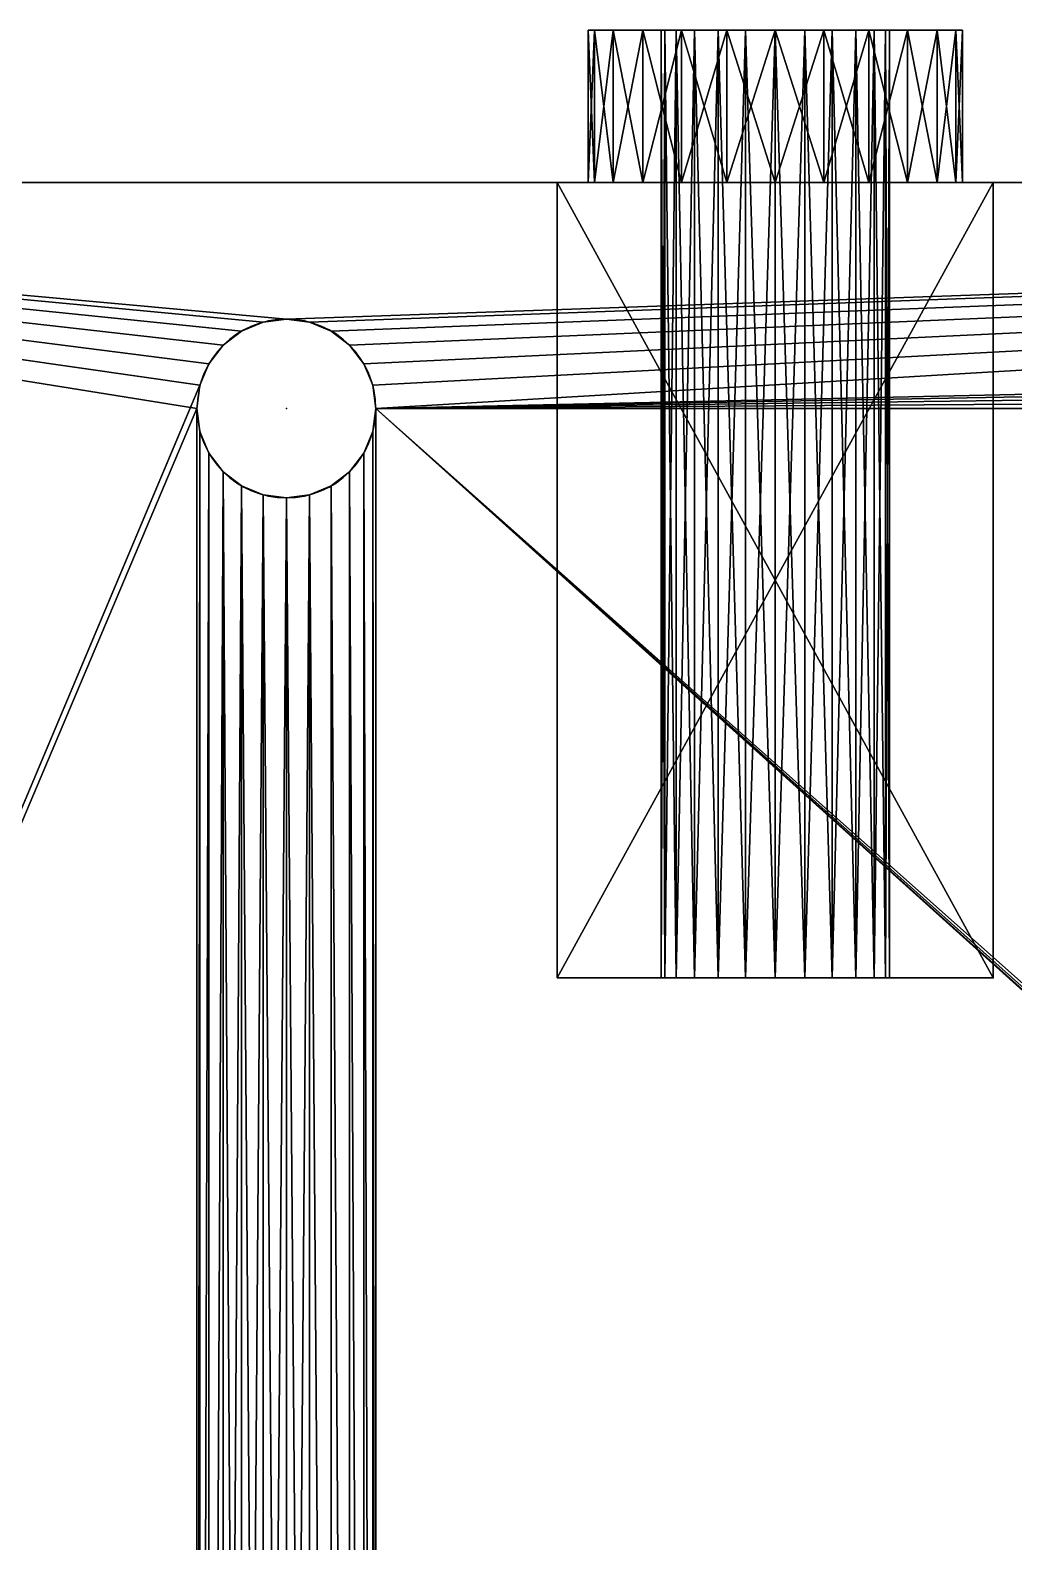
# Model space of a CAD drawing. Header units: inches. Extents: x -2.2 to 87.7, y 0 to 58.4.
# Drawn here: x 19.57 to 35.07, y 34.58 to 58.4 of the extents above; entities that cross this region are included whole.
import ezdxf

# ---------------------------------------------------------------- set-up
doc = ezdxf.new("R2010")
doc.units = ezdxf.units.IN
doc.header["$MEASUREMENT"] = 0
doc.layers.get('0').update_dxf_attribs({"true_color": 0xff5454})

# ---------------------------------------------------------------- blocks, each defined once
blk = doc.blocks.new('Group_7')
for p, q in [((0.485, 12.53, 3.06), (0.485, 14.93, 3.06)), ((0.586, 12.53, 3.824), (0.586, 14.93, 3.824)), ((0.586, 12.53, 2.296), (0.586, 14.93, 2.296)), ((0.88, 12.53, 4.535), (0.88, 14.93, 4.535)), ((0.88, 12.53, 1.585), (0.88, 14.93, 1.585)), ((1.349, 12.53, 5.146), (1.349, 14.93, 5.146)), ((1.349, 12.53, 0.974), (1.349, 14.93, 0.974)), ((1.635, 14.93, 3.06), (1.635, 0, 3.06)), ((1.696, 14.93, 2.594), (1.696, 0, 2.594)), ((1.696, 14.93, 3.526), (1.696, 0, 3.526)), ((1.876, 14.93, 3.96), (1.876, 0, 3.96)), ((1.876, 14.93, 2.16), (1.876, 0, 2.16)), ((1.96, 12.53, 5.615), (1.96, 14.93, 5.615)), ((1.96, 12.53, 0.505), (1.96, 14.93, 0.505)), ((2.162, 14.93, 4.333), (2.162, 0, 4.333)), ((2.162, 14.93, 1.787), (2.162, 0, 1.787)), ((2.535, 14.93, 4.619), (2.535, 0, 4.619)), ((2.535, 14.93, 1.501), (2.535, 0, 1.501)), ((2.671, 12.53, 5.909), (2.671, 14.93, 5.909)), ((2.671, 12.53, 0.211), (2.671, 14.93, 0.211)), ((2.969, 14.93, 4.799), (2.969, 0, 4.799)), ((2.969, 14.93, 1.321), (2.969, 0, 1.321)), ((3.435, 14.93, 4.86), (3.435, 0, 4.86)), ((3.435, 12.53, 6.01), (3.435, 14.93, 6.01)), ((3.435, 14.93, 1.26), (3.435, 0, 1.26)), ((3.435, 12.53, 0.11), (3.435, 14.93, 0.11)), ((3.901, 14.93, 1.321), (3.901, 0, 1.321)), ((3.901, 14.93, 4.799), (3.901, 0, 4.799)), ((4.199, 12.53, 5.909), (4.199, 14.93, 5.909)), ((4.199, 12.53, 0.211), (4.199, 14.93, 0.211)), ((4.335, 14.93, 1.501), (4.335, 0, 1.501)), ((4.335, 14.93, 4.619), (4.335, 0, 4.619)), ((4.708, 14.93, 1.787), (4.708, 0, 1.787)), ((4.708, 14.93, 4.333), (4.708, 0, 4.333)), ((4.91, 12.53, 5.615), (4.91, 14.93, 5.615)), ((4.91, 12.53, 0.505), (4.91, 14.93, 0.505)), ((4.994, 14.93, 2.16), (4.994, 0, 2.16)), ((4.994, 14.93, 3.96), (4.994, 0, 3.96)), ((5.174, 14.93, 3.526), (5.174, 0, 3.526)), ((5.174, 14.93, 2.594), (5.174, 0, 2.594)), ((5.235, 14.93, 3.06), (5.235, 0, 3.06)), ((5.521, 12.53, 0.974), (5.521, 14.93, 0.974)), ((5.521, 12.53, 5.146), (5.521, 14.93, 5.146)), ((5.99, 12.53, 1.585), (5.99, 14.93, 1.585)), ((5.99, 12.53, 4.535), (5.99, 14.93, 4.535)), ((6.284, 12.53, 2.296), (6.284, 14.93, 2.296)), ((6.284, 12.53, 3.824), (6.284, 14.93, 3.824)), ((6.385, 12.53, 3.06), (6.385, 14.93, 3.06)), ((0, 0, 6.12), (0, 12.53, 6.12)), ((0, 12.53, 6.12), (6.87, 12.53, 6.12)), ((0, 0), (0, 12.53)), ((0, 12.53), (6.87, 12.53)), ((0, 12.53), (0, 12.53, 6.12)), ((6.87, 12.53, 6.12), (6.87, 0, 6.12)), ((6.87, 12.53), (6.87, 12.53, 6.12)), ((6.87, 12.53), (6.87, 0)), ((6.87, 0, 6.12), (0, 0, 6.12)), ((6.87, 0), (0, 0)), ((0, 0), (0, 0, 6.12)), ((6.87, 0), (6.87, 0, 6.12))]:
    blk.add_line(p, q)
at = {"extrusion": (0, -1, 0)}
for centre, radius in [((3.435, 3.06, -14.93), 2.95), ((3.435, 3.06, -14.93), 1.8), ((3.435, 3.06, -12.53), 2.95), ((3.435, 3.06), 1.8)]:
    blk.add_circle(centre, radius, dxfattribs=at)
for p in [(1.635, 14.93, 3.06), (3.435, 14.93, 3.06), (0, 12.53), (0.485, 12.53, 3.06), (3.435, 12.53, 3.06), (6.87, 12.53), (6.87, 0)]:
    blk.add_point(p)
at = {"color": 251, "true_color": 0x4c4c4c}
mesh = blk.add_polyface(dxfattribs=at)
corners = [(0.88, 14.93, 1.585), (3.435, 14.93, 1.26), (1.349, 14.93, 0.974), (2.969, 14.93, 1.321), (2.535, 14.93, 1.501), (2.162, 14.93, 1.787), (0.586, 14.93, 2.296), (1.876, 14.93, 2.16), (1.696, 14.93, 2.594), (0.485, 14.93, 3.06), (1.635, 14.93, 3.06), (0.586, 14.93, 3.824), (1.696, 14.93, 3.526), (1.876, 14.93, 3.96), (0.88, 14.93, 4.535), (2.162, 14.93, 4.333), (2.535, 14.93, 4.619), (1.349, 14.93, 5.146), (2.969, 14.93, 4.799), (3.435, 14.93, 4.86), (5.521, 14.93, 5.146), (4.91, 14.93, 5.615), (1.96, 14.93, 5.615), (4.199, 14.93, 5.909), (2.671, 14.93, 5.909), (3.435, 14.93, 6.01), (2.671, 14.93, 0.211), (4.199, 14.93, 0.211), (3.435, 14.93, 0.11), (4.91, 14.93, 0.505), (1.96, 14.93, 0.505), (5.521, 14.93, 0.974), (5.99, 14.93, 1.585), (3.901, 14.93, 1.321), (4.335, 14.93, 1.501), (4.708, 14.93, 1.787), (6.284, 14.93, 2.296), (4.994, 14.93, 2.16), (5.174, 14.93, 2.594), (6.385, 14.93, 3.06), (5.235, 14.93, 3.06), (5.174, 14.93, 3.526), (6.284, 14.93, 3.824), (4.994, 14.93, 3.96), (5.99, 14.93, 4.535), (4.708, 14.93, 4.333), (4.335, 14.93, 4.619), (3.901, 14.93, 4.799)]
mesh.append_faces([[corners[k] for k in face] for face in [(23, 24, 25), (26, 27, 28)]], dxfattribs={"vtx0": -1, "color": 251})
mesh.append_faces([[corners[k] for k in face] for face in [(0, 1, 2), (1, 0, 3), (3, 0, 4), (4, 0, 5), (5, 6, 7), (7, 6, 8), (8, 9, 10), (10, 11, 12), (12, 11, 13), (13, 14, 15), (15, 14, 16), (16, 17, 18), (18, 17, 19), (20, 17, 21), (21, 22, 23), (27, 26, 29), (29, 30, 31), (31, 2, 32), (32, 35, 36), (36, 38, 39), (39, 41, 42), (42, 43, 44), (44, 46, 20)]], dxfattribs={"vtx0": -1, "vtx1": -1, "color": 251})
mesh.append_faces([[corners[k] for k in face] for face in [(19, 17, 20), (32, 2, 1)]], dxfattribs={"vtx0": -1, "vtx1": -1, "vtx2": -1, "color": 251})
mesh.append_faces([[corners[k] for k in face] for face in [(5, 0, 6), (8, 6, 9), (10, 9, 11), (13, 11, 14), (16, 14, 17), (21, 17, 22), (23, 22, 24), (29, 26, 30), (31, 30, 2), (32, 1, 33), (32, 33, 34), (32, 34, 35), (36, 35, 37), (36, 37, 38), (39, 38, 40), (39, 40, 41), (42, 41, 43), (44, 43, 45), (44, 45, 46), (20, 46, 47), (20, 47, 19)]], dxfattribs={"vtx0": -1, "vtx2": -1, "color": 251})
mesh = blk.add_polyface(dxfattribs=at)
corners = [(0.586, 14.93, 3.824), (0.485, 12.53, 3.06), (0.586, 12.53, 3.824), (0.485, 14.93, 3.06)]
mesh.append_faces([[corners[k] for k in face] for face in [(0, 1, 2), (1, 0, 3)]], dxfattribs={"vtx0": -1, "color": 251})
mesh = blk.add_polyface(dxfattribs=at)
corners = [(0.485, 14.93, 3.06), (0.586, 12.53, 2.296), (0.485, 12.53, 3.06), (0.586, 14.93, 2.296)]
mesh.append_faces([[corners[k] for k in face] for face in [(0, 1, 2), (1, 0, 3)]], dxfattribs={"vtx0": -1, "color": 251})
mesh = blk.add_polyface(dxfattribs=at)
corners = [(0.88, 14.93, 4.535), (0.586, 12.53, 3.824), (0.88, 12.53, 4.535), (0.586, 14.93, 3.824)]
mesh.append_faces([[corners[k] for k in face] for face in [(0, 1, 2), (1, 0, 3)]], dxfattribs={"vtx0": -1, "color": 251})
mesh = blk.add_polyface(dxfattribs=at)
corners = [(0.586, 14.93, 2.296), (0.88, 12.53, 1.585), (0.586, 12.53, 2.296), (0.88, 14.93, 1.585)]
mesh.append_faces([[corners[k] for k in face] for face in [(0, 1, 2), (1, 0, 3)]], dxfattribs={"vtx0": -1, "color": 251})
mesh = blk.add_polyface(dxfattribs=at)
corners = [(1.349, 14.93, 5.146), (0.88, 12.53, 4.535), (1.349, 12.53, 5.146), (0.88, 14.93, 4.535)]
mesh.append_faces([[corners[k] for k in face] for face in [(0, 1, 2), (1, 0, 3)]], dxfattribs={"vtx0": -1, "color": 251})
mesh = blk.add_polyface(dxfattribs=at)
corners = [(0.88, 14.93, 1.585), (1.349, 12.53, 0.974), (0.88, 12.53, 1.585), (1.349, 14.93, 0.974)]
mesh.append_faces([[corners[k] for k in face] for face in [(0, 1, 2), (1, 0, 3)]], dxfattribs={"vtx0": -1, "color": 251})
mesh = blk.add_polyface(dxfattribs=at)
corners = [(1.96, 12.53, 5.615), (1.349, 14.93, 5.146), (1.349, 12.53, 5.146), (1.96, 14.93, 5.615)]
mesh.append_faces([[corners[k] for k in face] for face in [(0, 1, 2), (1, 0, 3)]], dxfattribs={"vtx0": -1, "color": 251})
mesh = blk.add_polyface(dxfattribs=at)
corners = [(1.96, 14.93, 0.505), (1.349, 12.53, 0.974), (1.349, 14.93, 0.974), (1.96, 12.53, 0.505)]
mesh.append_faces([[corners[k] for k in face] for face in [(0, 1, 2), (1, 0, 3)]], dxfattribs={"vtx0": -1, "color": 251})
mesh = blk.add_polyface(dxfattribs=at)
corners = [(1.635, 14.93, 3.06), (1.696, 0, 3.526), (1.635, 0, 3.06), (1.696, 14.93, 3.526)]
mesh.append_faces([[corners[k] for k in face] for face in [(0, 1, 2), (1, 0, 3)]], dxfattribs={"vtx0": -1, "color": 251})
mesh = blk.add_polyface(dxfattribs=at)
corners = [(1.696, 14.93, 2.594), (1.635, 0, 3.06), (1.696, 0, 2.594), (1.635, 14.93, 3.06)]
mesh.append_faces([[corners[k] for k in face] for face in [(0, 1, 2), (1, 0, 3)]], dxfattribs={"vtx0": -1, "color": 251})
mesh = blk.add_polyface(dxfattribs=at)
corners = [(1.696, 14.93, 3.526), (1.876, 0, 3.96), (1.696, 0, 3.526), (1.876, 14.93, 3.96)]
mesh.append_faces([[corners[k] for k in face] for face in [(0, 1, 2), (1, 0, 3)]], dxfattribs={"vtx0": -1, "color": 251})
mesh = blk.add_polyface(dxfattribs=at)
corners = [(1.876, 14.93, 2.16), (1.696, 0, 2.594), (1.876, 0, 2.16), (1.696, 14.93, 2.594)]
mesh.append_faces([[corners[k] for k in face] for face in [(0, 1, 2), (1, 0, 3)]], dxfattribs={"vtx0": -1, "color": 251})
mesh = blk.add_polyface(dxfattribs=at)
corners = [(2.162, 14.93, 1.787), (1.876, 0, 2.16), (2.162, 0, 1.787), (1.876, 14.93, 2.16)]
mesh.append_faces([[corners[k] for k in face] for face in [(0, 1, 2), (1, 0, 3)]], dxfattribs={"vtx0": -1, "color": 251})
mesh = blk.add_polyface(dxfattribs=at)
corners = [(1.876, 14.93, 3.96), (2.162, 0, 4.333), (1.876, 0, 3.96), (2.162, 14.93, 4.333)]
mesh.append_faces([[corners[k] for k in face] for face in [(0, 1, 2), (1, 0, 3)]], dxfattribs={"vtx0": -1, "color": 251})
mesh = blk.add_polyface(dxfattribs=at)
corners = [(2.671, 12.53, 5.909), (1.96, 14.93, 5.615), (1.96, 12.53, 5.615), (2.671, 14.93, 5.909)]
mesh.append_faces([[corners[k] for k in face] for face in [(0, 1, 2), (1, 0, 3)]], dxfattribs={"vtx0": -1, "color": 251})
mesh = blk.add_polyface(dxfattribs=at)
corners = [(2.671, 14.93, 0.211), (1.96, 12.53, 0.505), (1.96, 14.93, 0.505), (2.671, 12.53, 0.211)]
mesh.append_faces([[corners[k] for k in face] for face in [(0, 1, 2), (1, 0, 3)]], dxfattribs={"vtx0": -1, "color": 251})
mesh = blk.add_polyface(dxfattribs=at)
corners = [(2.535, 14.93, 4.619), (2.162, 0, 4.333), (2.162, 14.93, 4.333), (2.535, 0, 4.619)]
mesh.append_faces([[corners[k] for k in face] for face in [(0, 1, 2), (1, 0, 3)]], dxfattribs={"vtx0": -1, "color": 251})
mesh = blk.add_polyface(dxfattribs=at)
corners = [(2.535, 0, 1.501), (2.162, 14.93, 1.787), (2.162, 0, 1.787), (2.535, 14.93, 1.501)]
mesh.append_faces([[corners[k] for k in face] for face in [(0, 1, 2), (1, 0, 3)]], dxfattribs={"vtx0": -1, "color": 251})
mesh = blk.add_polyface(dxfattribs=at)
corners = [(2.969, 0, 1.321), (2.535, 14.93, 1.501), (2.535, 0, 1.501), (2.969, 14.93, 1.321)]
mesh.append_faces([[corners[k] for k in face] for face in [(0, 1, 2), (1, 0, 3)]], dxfattribs={"vtx0": -1, "color": 251})
mesh = blk.add_polyface(dxfattribs=at)
corners = [(2.969, 14.93, 4.799), (2.535, 0, 4.619), (2.535, 14.93, 4.619), (2.969, 0, 4.799)]
mesh.append_faces([[corners[k] for k in face] for face in [(0, 1, 2), (1, 0, 3)]], dxfattribs={"vtx0": -1, "color": 251})
mesh = blk.add_polyface(dxfattribs=at)
corners = [(3.435, 12.53, 6.01), (2.671, 14.93, 5.909), (2.671, 12.53, 5.909), (3.435, 14.93, 6.01)]
mesh.append_faces([[corners[k] for k in face] for face in [(0, 1, 2), (1, 0, 3)]], dxfattribs={"vtx0": -1, "color": 251})
mesh = blk.add_polyface(dxfattribs=at)
corners = [(3.435, 14.93, 0.11), (2.671, 12.53, 0.211), (2.671, 14.93, 0.211), (3.435, 12.53, 0.11)]
mesh.append_faces([[corners[k] for k in face] for face in [(0, 1, 2), (1, 0, 3)]], dxfattribs={"vtx0": -1, "color": 251})
mesh = blk.add_polyface(dxfattribs=at)
corners = [(3.435, 14.93, 4.86), (2.969, 0, 4.799), (2.969, 14.93, 4.799), (3.435, 0, 4.86)]
mesh.append_faces([[corners[k] for k in face] for face in [(0, 1, 2), (1, 0, 3)]], dxfattribs={"vtx0": -1, "color": 251})
mesh = blk.add_polyface(dxfattribs=at)
corners = [(3.435, 0, 1.26), (2.969, 14.93, 1.321), (2.969, 0, 1.321), (3.435, 14.93, 1.26)]
mesh.append_faces([[corners[k] for k in face] for face in [(0, 1, 2), (1, 0, 3)]], dxfattribs={"vtx0": -1, "color": 251})
mesh = blk.add_polyface(dxfattribs=at)
corners = [(4.199, 12.53, 5.909), (3.435, 14.93, 6.01), (3.435, 12.53, 6.01), (4.199, 14.93, 5.909)]
mesh.append_faces([[corners[k] for k in face] for face in [(0, 1, 2), (1, 0, 3)]], dxfattribs={"vtx0": -1, "color": 251})
mesh = blk.add_polyface(dxfattribs=at)
corners = [(3.901, 0, 1.321), (3.435, 14.93, 1.26), (3.435, 0, 1.26), (3.901, 14.93, 1.321)]
mesh.append_faces([[corners[k] for k in face] for face in [(0, 1, 2), (1, 0, 3)]], dxfattribs={"vtx0": -1, "color": 251})
mesh = blk.add_polyface(dxfattribs=at)
corners = [(3.901, 14.93, 4.799), (3.435, 0, 4.86), (3.435, 14.93, 4.86), (3.901, 0, 4.799)]
mesh.append_faces([[corners[k] for k in face] for face in [(0, 1, 2), (1, 0, 3)]], dxfattribs={"vtx0": -1, "color": 251})
mesh = blk.add_polyface(dxfattribs=at)
corners = [(4.199, 14.93, 0.211), (3.435, 12.53, 0.11), (3.435, 14.93, 0.11), (4.199, 12.53, 0.211)]
mesh.append_faces([[corners[k] for k in face] for face in [(0, 1, 2), (1, 0, 3)]], dxfattribs={"vtx0": -1, "color": 251})
mesh = blk.add_polyface(dxfattribs=at)
corners = [(4.335, 14.93, 4.619), (3.901, 0, 4.799), (3.901, 14.93, 4.799), (4.335, 0, 4.619)]
mesh.append_faces([[corners[k] for k in face] for face in [(0, 1, 2), (1, 0, 3)]], dxfattribs={"vtx0": -1, "color": 251})
mesh = blk.add_polyface(dxfattribs=at)
corners = [(4.335, 0, 1.501), (3.901, 14.93, 1.321), (3.901, 0, 1.321), (4.335, 14.93, 1.501)]
mesh.append_faces([[corners[k] for k in face] for face in [(0, 1, 2), (1, 0, 3)]], dxfattribs={"vtx0": -1, "color": 251})
mesh = blk.add_polyface(dxfattribs=at)
corners = [(4.91, 12.53, 5.615), (4.199, 14.93, 5.909), (4.199, 12.53, 5.909), (4.91, 14.93, 5.615)]
mesh.append_faces([[corners[k] for k in face] for face in [(0, 1, 2), (1, 0, 3)]], dxfattribs={"vtx0": -1, "color": 251})
mesh = blk.add_polyface(dxfattribs=at)
corners = [(4.91, 14.93, 0.505), (4.199, 12.53, 0.211), (4.199, 14.93, 0.211), (4.91, 12.53, 0.505)]
mesh.append_faces([[corners[k] for k in face] for face in [(0, 1, 2), (1, 0, 3)]], dxfattribs={"vtx0": -1, "color": 251})
mesh = blk.add_polyface(dxfattribs=at)
corners = [(4.708, 0, 1.787), (4.335, 14.93, 1.501), (4.335, 0, 1.501), (4.708, 14.93, 1.787)]
mesh.append_faces([[corners[k] for k in face] for face in [(0, 1, 2), (1, 0, 3)]], dxfattribs={"vtx0": -1, "color": 251})
mesh = blk.add_polyface(dxfattribs=at)
corners = [(4.708, 14.93, 4.333), (4.335, 0, 4.619), (4.335, 14.93, 4.619), (4.708, 0, 4.333)]
mesh.append_faces([[corners[k] for k in face] for face in [(0, 1, 2), (1, 0, 3)]], dxfattribs={"vtx0": -1, "color": 251})
mesh = blk.add_polyface(dxfattribs=at)
corners = [(4.994, 14.93, 2.16), (4.708, 0, 1.787), (4.994, 0, 2.16), (4.708, 14.93, 1.787)]
mesh.append_faces([[corners[k] for k in face] for face in [(0, 1, 2), (1, 0, 3)]], dxfattribs={"vtx0": -1, "color": 251})
mesh = blk.add_polyface(dxfattribs=at)
corners = [(4.708, 14.93, 4.333), (4.994, 0, 3.96), (4.708, 0, 4.333), (4.994, 14.93, 3.96)]
mesh.append_faces([[corners[k] for k in face] for face in [(0, 1, 2), (1, 0, 3)]], dxfattribs={"vtx0": -1, "color": 251})
mesh = blk.add_polyface(dxfattribs=at)
corners = [(5.521, 12.53, 5.146), (4.91, 14.93, 5.615), (4.91, 12.53, 5.615), (5.521, 14.93, 5.146)]
mesh.append_faces([[corners[k] for k in face] for face in [(0, 1, 2), (1, 0, 3)]], dxfattribs={"vtx0": -1, "color": 251})
mesh = blk.add_polyface(dxfattribs=at)
corners = [(5.521, 14.93, 0.974), (4.91, 12.53, 0.505), (4.91, 14.93, 0.505), (5.521, 12.53, 0.974)]
mesh.append_faces([[corners[k] for k in face] for face in [(0, 1, 2), (1, 0, 3)]], dxfattribs={"vtx0": -1, "color": 251})
mesh = blk.add_polyface(dxfattribs=at)
corners = [(4.994, 14.93, 3.96), (5.174, 0, 3.526), (4.994, 0, 3.96), (5.174, 14.93, 3.526)]
mesh.append_faces([[corners[k] for k in face] for face in [(0, 1, 2), (1, 0, 3)]], dxfattribs={"vtx0": -1, "color": 251})
mesh = blk.add_polyface(dxfattribs=at)
corners = [(5.174, 14.93, 2.594), (4.994, 0, 2.16), (5.174, 0, 2.594), (4.994, 14.93, 2.16)]
mesh.append_faces([[corners[k] for k in face] for face in [(0, 1, 2), (1, 0, 3)]], dxfattribs={"vtx0": -1, "color": 251})
mesh = blk.add_polyface(dxfattribs=at)
corners = [(5.235, 14.93, 3.06), (5.174, 0, 2.594), (5.235, 0, 3.06), (5.174, 14.93, 2.594)]
mesh.append_faces([[corners[k] for k in face] for face in [(0, 1, 2), (1, 0, 3)]], dxfattribs={"vtx0": -1, "color": 251})
mesh = blk.add_polyface(dxfattribs=at)
corners = [(5.174, 14.93, 3.526), (5.235, 0, 3.06), (5.174, 0, 3.526), (5.235, 14.93, 3.06)]
mesh.append_faces([[corners[k] for k in face] for face in [(0, 1, 2), (1, 0, 3)]], dxfattribs={"vtx0": -1, "color": 251})
mesh = blk.add_polyface(dxfattribs=at)
corners = [(5.521, 14.93, 0.974), (5.99, 12.53, 1.585), (5.521, 12.53, 0.974), (5.99, 14.93, 1.585)]
mesh.append_faces([[corners[k] for k in face] for face in [(0, 1, 2), (1, 0, 3)]], dxfattribs={"vtx0": -1, "color": 251})
mesh = blk.add_polyface(dxfattribs=at)
corners = [(5.99, 14.93, 4.535), (5.521, 12.53, 5.146), (5.99, 12.53, 4.535), (5.521, 14.93, 5.146)]
mesh.append_faces([[corners[k] for k in face] for face in [(0, 1, 2), (1, 0, 3)]], dxfattribs={"vtx0": -1, "color": 251})
mesh = blk.add_polyface(dxfattribs=at)
corners = [(5.99, 14.93, 1.585), (6.284, 12.53, 2.296), (5.99, 12.53, 1.585), (6.284, 14.93, 2.296)]
mesh.append_faces([[corners[k] for k in face] for face in [(0, 1, 2), (1, 0, 3)]], dxfattribs={"vtx0": -1, "color": 251})
mesh = blk.add_polyface(dxfattribs=at)
corners = [(6.284, 14.93, 3.824), (5.99, 12.53, 4.535), (6.284, 12.53, 3.824), (5.99, 14.93, 4.535)]
mesh.append_faces([[corners[k] for k in face] for face in [(0, 1, 2), (1, 0, 3)]], dxfattribs={"vtx0": -1, "color": 251})
mesh = blk.add_polyface(dxfattribs=at)
corners = [(6.385, 14.93, 3.06), (6.284, 12.53, 3.824), (6.385, 12.53, 3.06), (6.284, 14.93, 3.824)]
mesh.append_faces([[corners[k] for k in face] for face in [(0, 1, 2), (1, 0, 3)]], dxfattribs={"vtx0": -1, "color": 251})
mesh = blk.add_polyface(dxfattribs=at)
corners = [(6.284, 14.93, 2.296), (6.385, 12.53, 3.06), (6.284, 12.53, 2.296), (6.385, 14.93, 3.06)]
mesh.append_faces([[corners[k] for k in face] for face in [(0, 1, 2), (1, 0, 3)]], dxfattribs={"vtx0": -1, "color": 251})
mesh = blk.add_polyface()
corners = [(0, 12.53), (3.435, 12.53, 0.11), (6.87, 12.53), (2.671, 12.53, 0.211), (1.96, 12.53, 0.505), (1.349, 12.53, 0.974), (0.88, 12.53, 1.585), (0.586, 12.53, 2.296), (0, 12.53, 6.12), (0.485, 12.53, 3.06), (0.586, 12.53, 3.824), (0.88, 12.53, 4.535), (1.349, 12.53, 5.146), (1.96, 12.53, 5.615), (2.671, 12.53, 5.909), (3.435, 12.53, 6.01), (6.284, 12.53, 2.296), (6.87, 12.53, 6.12), (5.99, 12.53, 1.585), (5.521, 12.53, 0.974), (4.91, 12.53, 0.505), (4.199, 12.53, 0.211), (6.385, 12.53, 3.06), (6.284, 12.53, 3.824), (5.99, 12.53, 4.535), (5.521, 12.53, 5.146), (4.91, 12.53, 5.615), (4.199, 12.53, 5.909)]
mesh.append_faces([[corners[k] for k in face] for face in [(0, 1, 2), (1, 0, 3), (3, 0, 4), (4, 0, 5), (5, 0, 6), (6, 0, 7), (7, 8, 9), (9, 8, 10), (10, 8, 11), (11, 8, 12), (12, 8, 13), (13, 8, 14), (14, 8, 15), (2, 16, 17), (16, 2, 18), (18, 2, 19), (19, 2, 20), (20, 2, 21), (21, 2, 1), (17, 15, 8)]], dxfattribs={"vtx0": -1, "vtx1": -1})
mesh.append_faces([[corners[k] for k in face] for face in [(7, 0, 8), (17, 16, 22), (17, 22, 23), (17, 23, 24), (17, 24, 25), (17, 25, 26), (17, 26, 27), (17, 27, 15)]], dxfattribs={"vtx0": -1, "vtx2": -1})
mesh = blk.add_polyface()
corners = [(0, 12.53, 6.12), (0, 0), (0, 0, 6.12), (0, 12.53)]
mesh.append_faces([[corners[k] for k in face] for face in [(0, 1, 2), (1, 0, 3)]], dxfattribs={"vtx0": -1})
mesh = blk.add_polyface()
corners = [(6.87, 12.53), (0, 0), (0, 12.53), (6.87, 0)]
mesh.append_faces([[corners[k] for k in face] for face in [(0, 1, 2), (1, 0, 3)]], dxfattribs={"vtx0": -1})
mesh = blk.add_polyface()
corners = [(6.87, 0, 6.12), (0, 12.53, 6.12), (0, 0, 6.12), (6.87, 12.53, 6.12)]
mesh.append_faces([[corners[k] for k in face] for face in [(0, 1, 2), (1, 0, 3)]], dxfattribs={"vtx0": -1})
mesh = blk.add_polyface()
corners = [(6.87, 12.53), (6.87, 0, 6.12), (6.87, 0), (6.87, 12.53, 6.12)]
mesh.append_faces([[corners[k] for k in face] for face in [(0, 1, 2), (1, 0, 3)]], dxfattribs={"vtx0": -1})
mesh = blk.add_polyface()
corners = [(6.87, 0), (3.901, 0, 1.321), (0, 0), (4.335, 0, 1.501), (4.708, 0, 1.787), (4.994, 0, 2.16), (6.87, 0, 6.12), (3.435, 0, 1.26), (5.174, 0, 2.594), (5.235, 0, 3.06), (5.174, 0, 3.526), (4.994, 0, 3.96), (4.708, 0, 4.333), (4.335, 0, 4.619), (3.901, 0, 4.799), (3.435, 0, 4.86), (1.876, 0, 2.16), (0, 0, 6.12), (2.162, 0, 1.787), (2.535, 0, 1.501), (2.969, 0, 1.321), (1.696, 0, 2.594), (1.635, 0, 3.06), (1.696, 0, 3.526), (1.876, 0, 3.96), (2.162, 0, 4.333), (2.535, 0, 4.619), (2.969, 0, 4.799)]
mesh.append_faces([[corners[k] for k in face] for face in [(0, 1, 2), (1, 0, 3), (3, 0, 4), (4, 0, 5), (5, 6, 8), (8, 6, 9), (9, 6, 10), (10, 6, 11), (11, 6, 12), (12, 6, 13), (13, 6, 14), (14, 6, 15), (2, 16, 17), (16, 2, 18), (18, 2, 19), (19, 2, 20), (20, 2, 7), (17, 15, 6)]], dxfattribs={"vtx0": -1, "vtx1": -1})
mesh.append_faces([[corners[k] for k in face] for face in [(5, 0, 6), (2, 1, 7), (17, 16, 21), (17, 21, 22), (17, 22, 23), (17, 23, 24), (17, 24, 25), (17, 25, 26), (17, 26, 27), (17, 27, 15)]], dxfattribs={"vtx0": -1, "vtx2": -1})
blk = doc.blocks.new('Group_1')
for p, q in [((0, 56), (85, 56)), ((0, 56, 1.3), (85, 56, 1.3)), ((23.61, 53.85, 1.3), (23.61, 53.85)), ((22.905, 53.661, 1.3), (22.905, 53.661)), ((23.245, 53.802, 1.3), (23.245, 53.802)), ((23.975, 53.802, 1.3), (23.975, 53.802)), ((24.315, 53.661, 1.3), (24.315, 53.661)), ((22.613, 53.437, 1.3), (22.613, 53.437)), ((24.607, 53.437, 1.3), (24.607, 53.437)), ((22.389, 53.145, 1.3), (22.389, 53.145)), ((24.831, 53.145, 1.3), (24.831, 53.145)), ((22.248, 52.805, 1.3), (22.248, 52.805)), ((24.972, 52.805, 1.3), (24.972, 52.805)), ((22.2, 52.44, 1.3), (22.2, 52.44)), ((25.02, 52.44, 1.3), (25.02, 52.44)), ((22.248, 52.075, 1.3), (22.248, 52.075)), ((24.972, 52.075, 1.3), (24.972, 52.075)), ((22.389, 51.735, 1.3), (22.389, 51.735)), ((24.831, 51.735, 1.3), (24.831, 51.735)), ((22.613, 51.443, 1.3), (22.613, 51.443)), ((24.607, 51.443, 1.3), (24.607, 51.443)), ((22.905, 51.219, 1.3), (22.905, 51.219)), ((24.315, 51.219, 1.3), (24.315, 51.219)), ((23.245, 51.078, 1.3), (23.245, 51.078)), ((23.61, 51.03, 1.3), (23.61, 51.03)), ((23.975, 51.078, 1.3), (23.975, 51.078))]:
    blk.add_line(p, q)
at = {"extrusion": (0, 0, -1)}
for centre in [(-23.61, 52.44, -1.3), (-23.61, 52.44)]:
    blk.add_circle(centre, 1.41, dxfattribs=at)
for p in [(23.61, 53.85, 1.3), (23.61, 52.44, 1.3)]:
    blk.add_point(p)
mesh = blk.add_polyface()
corners = [(0, 56, 1.3), (85, 56), (0, 56), (85, 56, 1.3)]
mesh.append_faces([[corners[k] for k in face] for face in [(0, 1, 2), (1, 0, 3)]], dxfattribs={"vtx0": -1})
mesh = blk.add_polyface()
corners = [(0, 0, 1.3), (22.389, 2.925, 1.3), (0, 56, 1.3), (22.613, 2.633, 1.3), (22.905, 2.409, 1.3), (23.245, 2.268, 1.3), (23.61, 2.22, 1.3), (85, 0, 1.3), (22.248, 3.265, 1.3), (22.2, 3.63, 1.3), (22.2, 52.44, 1.3), (23.975, 2.268, 1.3), (24.315, 2.409, 1.3), (24.607, 2.633, 1.3), (24.831, 2.925, 1.3), (24.972, 3.265, 1.3), (25.02, 3.63, 1.3), (80.665, 2.409, 1.3), (80.373, 2.633, 1.3), (25.02, 52.44, 1.3), (80.149, 2.925, 1.3), (80.008, 3.265, 1.3), (79.96, 3.63, 1.3), (81.005, 2.268, 1.3), (81.37, 2.22, 1.3), (81.735, 2.268, 1.3), (82.075, 2.409, 1.3), (82.367, 2.633, 1.3), (82.591, 2.925, 1.3), (82.732, 3.265, 1.3), (82.78, 3.63, 1.3), (82.78, 52.44, 1.3), (23.61, 53.85, 1.3), (85, 56, 1.3), (23.245, 53.802, 1.3), (22.905, 53.661, 1.3), (22.613, 53.437, 1.3), (22.389, 53.145, 1.3), (22.248, 52.805, 1.3), (23.975, 53.802, 1.3), (24.315, 53.661, 1.3), (24.607, 53.437, 1.3), (24.831, 53.145, 1.3), (24.972, 52.805, 1.3), (80.665, 53.661, 1.3), (80.373, 53.437, 1.3), (80.149, 53.145, 1.3), (80.008, 52.805, 1.3), (79.96, 52.44, 1.3), (81.005, 53.802, 1.3), (81.37, 53.85, 1.3), (81.735, 53.802, 1.3), (82.075, 53.661, 1.3), (82.367, 53.437, 1.3), (82.591, 53.145, 1.3), (82.732, 52.805, 1.3), (80.008, 3.995, 1.3), (80.008, 52.075, 1.3), (80.149, 4.335, 1.3), (80.149, 51.735, 1.3), (80.373, 4.627, 1.3), (80.373, 51.443, 1.3), (80.665, 4.851, 1.3), (80.665, 51.219, 1.3), (81.005, 4.992, 1.3), (81.005, 51.078, 1.3), (81.37, 5.04, 1.3), (81.37, 51.03, 1.3), (81.735, 4.992, 1.3), (81.735, 51.078, 1.3), (82.075, 4.851, 1.3), (82.075, 51.219, 1.3), (82.367, 4.627, 1.3), (82.367, 51.443, 1.3), (82.591, 4.335, 1.3), (82.591, 51.735, 1.3), (82.732, 3.995, 1.3), (82.732, 52.075, 1.3), (22.248, 52.075, 1.3), (22.248, 3.995, 1.3), (22.389, 51.735, 1.3), (22.389, 4.335, 1.3), (22.613, 51.443, 1.3), (22.613, 4.627, 1.3), (22.905, 4.851, 1.3), (22.905, 51.219, 1.3), (23.245, 4.992, 1.3), (23.245, 51.078, 1.3), (23.61, 5.04, 1.3), (23.61, 51.03, 1.3), (23.975, 4.992, 1.3), (23.975, 51.078, 1.3), (24.315, 4.851, 1.3), (24.315, 51.219, 1.3), (24.607, 4.627, 1.3), (24.607, 51.443, 1.3), (24.831, 4.335, 1.3), (24.831, 51.735, 1.3), (24.972, 3.995, 1.3), (24.972, 52.075, 1.3)]
mesh.append_faces([[corners[k] for k in face] for face in [(0, 1, 2), (1, 0, 3), (3, 0, 4), (4, 0, 5), (5, 0, 6), (6, 7, 11), (11, 7, 12), (12, 7, 13), (13, 7, 14), (14, 7, 15), (15, 7, 16), (17, 7, 23), (23, 7, 24), (24, 7, 25), (25, 7, 26), (26, 7, 27), (27, 7, 28), (28, 7, 29), (29, 7, 30), (2, 32, 33), (32, 2, 34), (34, 2, 35), (35, 2, 36), (36, 2, 37), (37, 2, 38), (38, 2, 10), (44, 19, 45), (45, 19, 46), (46, 19, 47), (47, 19, 48), (33, 31, 7), (56, 48, 22), (48, 56, 57), (57, 58, 59), (59, 60, 61), (61, 62, 63), (63, 64, 65), (65, 66, 67), (67, 68, 69), (69, 70, 71), (71, 72, 73), (73, 74, 75), (75, 76, 77), (77, 30, 31), (78, 79, 80), (80, 81, 82), (82, 84, 85), (85, 86, 87), (87, 88, 89), (89, 90, 91), (91, 92, 93), (93, 94, 95), (95, 96, 97), (97, 98, 99), (99, 16, 19)]], dxfattribs={"vtx0": -1, "vtx1": -1})
mesh.append_faces([[corners[k] for k in face] for face in [(2, 9, 10), (16, 7, 17), (16, 18, 19), (30, 7, 31), (33, 19, 44), (48, 19, 22)]], dxfattribs={"vtx0": -1, "vtx1": -1, "vtx2": -1})
mesh.append_faces([[corners[k] for k in face] for face in [(6, 0, 7), (2, 1, 8), (2, 8, 9), (16, 17, 18), (19, 18, 20), (19, 20, 21), (19, 21, 22), (33, 32, 39), (33, 39, 40), (33, 40, 41), (33, 41, 42), (33, 42, 43), (33, 43, 19), (33, 44, 49), (33, 49, 50), (33, 50, 51), (33, 51, 52), (33, 52, 53), (33, 53, 54), (33, 54, 55), (33, 55, 31), (57, 56, 58), (59, 58, 60), (61, 60, 62), (63, 62, 64), (65, 64, 66), (67, 66, 68), (69, 68, 70), (71, 70, 72), (73, 72, 74), (75, 74, 76), (77, 76, 30), (9, 78, 10), (78, 9, 79), (80, 79, 81), (82, 81, 83), (82, 83, 84), (85, 84, 86), (87, 86, 88), (89, 88, 90), (91, 90, 92), (93, 92, 94), (95, 94, 96), (97, 96, 98), (99, 98, 16)]], dxfattribs={"vtx0": -1, "vtx2": -1})
mesh = blk.add_polyface()
corners = [(22.248, 52.075), (22.2, 3.63), (22.2, 52.44), (22.248, 3.995), (22.389, 51.735), (22.389, 4.335), (22.613, 51.443), (22.613, 4.627), (22.905, 51.219), (22.905, 4.851), (23.245, 51.078), (23.245, 4.992), (23.61, 51.03), (23.61, 5.04), (23.975, 51.078), (23.975, 4.992), (24.315, 4.851), (24.315, 51.219), (24.607, 4.627), (24.607, 51.443), (24.831, 4.335), (24.831, 51.735), (24.972, 3.995), (24.972, 52.075), (25.02, 3.63), (25.02, 52.44), (0, 56), (22.389, 53.145), (0, 0), (22.613, 53.437), (22.905, 53.661), (23.245, 53.802), (23.61, 53.85), (85, 56), (22.248, 52.805), (23.975, 53.802), (24.315, 53.661), (24.607, 53.437), (24.831, 53.145), (24.972, 52.805), (80.665, 53.661), (80.373, 53.437), (80.149, 53.145), (80.008, 52.805), (79.96, 52.44), (81.005, 53.802), (81.37, 53.85), (81.735, 53.802), (82.075, 53.661), (82.367, 53.437), (82.591, 53.145), (82.732, 52.805), (82.78, 52.44), (82.78, 3.63), (23.61, 2.22), (85, 0), (23.245, 2.268), (22.905, 2.409), (22.613, 2.633), (22.389, 2.925), (22.248, 3.265), (23.975, 2.268), (24.315, 2.409), (24.607, 2.633), (24.831, 2.925), (24.972, 3.265), (80.665, 2.409), (80.373, 2.633), (80.149, 2.925), (80.008, 3.265), (79.96, 3.63), (81.005, 2.268), (81.37, 2.22), (81.735, 2.268), (82.075, 2.409), (82.367, 2.633), (82.591, 2.925), (82.732, 3.265), (80.008, 52.075), (80.008, 3.995), (80.149, 51.735), (80.149, 4.335), (80.373, 51.443), (80.373, 4.627), (80.665, 51.219), (80.665, 4.851), (81.005, 51.078), (81.005, 4.992), (81.37, 51.03), (81.37, 5.04), (81.735, 51.078), (81.735, 4.992), (82.075, 51.219), (82.075, 4.851), (82.367, 4.627), (82.367, 51.443), (82.591, 51.735), (82.591, 4.335), (82.732, 52.075), (82.732, 3.995)]
mesh.append_faces([[corners[k] for k in face] for face in [(0, 1, 2), (1, 0, 3), (3, 4, 5), (5, 6, 7), (7, 8, 9), (9, 10, 11), (11, 12, 13), (13, 14, 15), (15, 14, 16), (16, 17, 18), (18, 19, 20), (20, 21, 22), (22, 23, 24), (26, 27, 28), (27, 26, 29), (29, 26, 30), (30, 26, 31), (31, 26, 32), (32, 33, 35), (35, 33, 36), (36, 33, 37), (37, 33, 38), (38, 33, 39), (39, 33, 25), (40, 33, 45), (45, 33, 46), (46, 33, 47), (47, 33, 48), (48, 33, 49), (49, 33, 50), (50, 33, 51), (51, 33, 52), (28, 54, 55), (54, 28, 56), (56, 28, 57), (57, 28, 58), (58, 28, 59), (59, 28, 60), (60, 28, 1), (66, 24, 67), (67, 25, 68), (68, 25, 69), (69, 25, 70), (55, 53, 33), (78, 70, 44), (70, 78, 79), (79, 80, 81), (81, 82, 83), (83, 84, 85), (85, 86, 87), (87, 88, 89), (89, 90, 91), (91, 92, 93), (93, 92, 94), (94, 96, 97), (97, 98, 99), (99, 52, 53)]], dxfattribs={"vtx0": -1, "vtx1": -1})
mesh.append_faces([[corners[k] for k in face] for face in [(25, 33, 40), (52, 33, 53), (1, 28, 2), (55, 24, 66), (67, 24, 25), (70, 25, 44)]], dxfattribs={"vtx0": -1, "vtx1": -1, "vtx2": -1})
mesh.append_faces([[corners[k] for k in face] for face in [(3, 0, 4), (5, 4, 6), (7, 6, 8), (9, 8, 10), (11, 10, 12), (13, 12, 14), (16, 14, 17), (18, 17, 19), (20, 19, 21), (22, 21, 23), (24, 23, 25), (32, 26, 33), (28, 27, 34), (28, 34, 2), (25, 40, 41), (25, 41, 42), (25, 42, 43), (25, 43, 44), (55, 54, 61), (55, 61, 62), (55, 62, 63), (55, 63, 64), (55, 64, 65), (55, 65, 24), (55, 66, 71), (55, 71, 72), (55, 72, 73), (55, 73, 74), (55, 74, 75), (55, 75, 76), (55, 76, 77), (55, 77, 53), (79, 78, 80), (81, 80, 82), (83, 82, 84), (85, 84, 86), (87, 86, 88), (89, 88, 90), (91, 90, 92), (94, 92, 95), (94, 95, 96), (97, 96, 98), (99, 98, 52)]], dxfattribs={"vtx0": -1, "vtx2": -1})
mesh = blk.add_polyface()
corners = [(23.61, 53.85, 1.3), (23.245, 53.802), (23.61, 53.85), (23.245, 53.802, 1.3)]
mesh.append_faces([[corners[k] for k in face] for face in [(0, 1, 2), (1, 0, 3)]], dxfattribs={"vtx0": -1})
mesh = blk.add_polyface()
corners = [(23.975, 53.802, 1.3), (23.61, 53.85), (23.975, 53.802), (23.61, 53.85, 1.3)]
mesh.append_faces([[corners[k] for k in face] for face in [(0, 1, 2), (1, 0, 3)]], dxfattribs={"vtx0": -1})
mesh = blk.add_polyface()
corners = [(22.905, 53.661, 1.3), (22.613, 53.437), (22.905, 53.661), (22.613, 53.437, 1.3)]
mesh.append_faces([[corners[k] for k in face] for face in [(0, 1, 2), (1, 0, 3)]], dxfattribs={"vtx0": -1})
mesh = blk.add_polyface()
corners = [(23.245, 53.802, 1.3), (22.905, 53.661), (23.245, 53.802), (22.905, 53.661, 1.3)]
mesh.append_faces([[corners[k] for k in face] for face in [(0, 1, 2), (1, 0, 3)]], dxfattribs={"vtx0": -1})
mesh = blk.add_polyface()
corners = [(24.315, 53.661, 1.3), (23.975, 53.802), (24.315, 53.661), (23.975, 53.802, 1.3)]
mesh.append_faces([[corners[k] for k in face] for face in [(0, 1, 2), (1, 0, 3)]], dxfattribs={"vtx0": -1})
mesh = blk.add_polyface()
corners = [(24.607, 53.437, 1.3), (24.315, 53.661), (24.607, 53.437), (24.315, 53.661, 1.3)]
mesh.append_faces([[corners[k] for k in face] for face in [(0, 1, 2), (1, 0, 3)]], dxfattribs={"vtx0": -1})
mesh = blk.add_polyface()
corners = [(22.613, 53.437), (22.389, 53.145, 1.3), (22.389, 53.145), (22.613, 53.437, 1.3)]
mesh.append_faces([[corners[k] for k in face] for face in [(0, 1, 2), (1, 0, 3)]], dxfattribs={"vtx0": -1})
mesh = blk.add_polyface()
corners = [(24.607, 53.437, 1.3), (24.831, 53.145), (24.831, 53.145, 1.3), (24.607, 53.437)]
mesh.append_faces([[corners[k] for k in face] for face in [(0, 1, 2), (1, 0, 3)]], dxfattribs={"vtx0": -1})
mesh = blk.add_polyface()
corners = [(22.389, 53.145), (22.248, 52.805, 1.3), (22.248, 52.805), (22.389, 53.145, 1.3)]
mesh.append_faces([[corners[k] for k in face] for face in [(0, 1, 2), (1, 0, 3)]], dxfattribs={"vtx0": -1})
mesh = blk.add_polyface()
corners = [(24.831, 53.145, 1.3), (24.972, 52.805), (24.972, 52.805, 1.3), (24.831, 53.145)]
mesh.append_faces([[corners[k] for k in face] for face in [(0, 1, 2), (1, 0, 3)]], dxfattribs={"vtx0": -1})
mesh = blk.add_polyface()
corners = [(22.248, 52.805), (22.2, 52.44, 1.3), (22.2, 52.44), (22.248, 52.805, 1.3)]
mesh.append_faces([[corners[k] for k in face] for face in [(0, 1, 2), (1, 0, 3)]], dxfattribs={"vtx0": -1})
mesh = blk.add_polyface()
corners = [(24.972, 52.805, 1.3), (25.02, 52.44), (25.02, 52.44, 1.3), (24.972, 52.805)]
mesh.append_faces([[corners[k] for k in face] for face in [(0, 1, 2), (1, 0, 3)]], dxfattribs={"vtx0": -1})
mesh = blk.add_polyface()
corners = [(22.2, 52.44), (22.248, 52.075, 1.3), (22.248, 52.075), (22.2, 52.44, 1.3)]
mesh.append_faces([[corners[k] for k in face] for face in [(0, 1, 2), (1, 0, 3)]], dxfattribs={"vtx0": -1})
mesh = blk.add_polyface()
corners = [(25.02, 52.44, 1.3), (24.972, 52.075), (24.972, 52.075, 1.3), (25.02, 52.44)]
mesh.append_faces([[corners[k] for k in face] for face in [(0, 1, 2), (1, 0, 3)]], dxfattribs={"vtx0": -1})
mesh = blk.add_polyface()
corners = [(22.248, 52.075), (22.389, 51.735, 1.3), (22.389, 51.735), (22.248, 52.075, 1.3)]
mesh.append_faces([[corners[k] for k in face] for face in [(0, 1, 2), (1, 0, 3)]], dxfattribs={"vtx0": -1})
mesh = blk.add_polyface()
corners = [(24.972, 52.075, 1.3), (24.831, 51.735), (24.831, 51.735, 1.3), (24.972, 52.075)]
mesh.append_faces([[corners[k] for k in face] for face in [(0, 1, 2), (1, 0, 3)]], dxfattribs={"vtx0": -1})
mesh = blk.add_polyface()
corners = [(22.389, 51.735), (22.613, 51.443, 1.3), (22.613, 51.443), (22.389, 51.735, 1.3)]
mesh.append_faces([[corners[k] for k in face] for face in [(0, 1, 2), (1, 0, 3)]], dxfattribs={"vtx0": -1})
mesh = blk.add_polyface()
corners = [(24.831, 51.735, 1.3), (24.607, 51.443), (24.607, 51.443, 1.3), (24.831, 51.735)]
mesh.append_faces([[corners[k] for k in face] for face in [(0, 1, 2), (1, 0, 3)]], dxfattribs={"vtx0": -1})
mesh = blk.add_polyface()
corners = [(22.613, 51.443, 1.3), (22.905, 51.219), (22.613, 51.443), (22.905, 51.219, 1.3)]
mesh.append_faces([[corners[k] for k in face] for face in [(0, 1, 2), (1, 0, 3)]], dxfattribs={"vtx0": -1})
mesh = blk.add_polyface()
corners = [(24.315, 51.219, 1.3), (24.607, 51.443), (24.315, 51.219), (24.607, 51.443, 1.3)]
mesh.append_faces([[corners[k] for k in face] for face in [(0, 1, 2), (1, 0, 3)]], dxfattribs={"vtx0": -1})
mesh = blk.add_polyface()
corners = [(22.905, 51.219, 1.3), (23.245, 51.078), (22.905, 51.219), (23.245, 51.078, 1.3)]
mesh.append_faces([[corners[k] for k in face] for face in [(0, 1, 2), (1, 0, 3)]], dxfattribs={"vtx0": -1})
mesh = blk.add_polyface()
corners = [(23.975, 51.078, 1.3), (24.315, 51.219), (23.975, 51.078), (24.315, 51.219, 1.3)]
mesh.append_faces([[corners[k] for k in face] for face in [(0, 1, 2), (1, 0, 3)]], dxfattribs={"vtx0": -1})
mesh = blk.add_polyface()
corners = [(23.245, 51.078, 1.3), (23.61, 51.03), (23.245, 51.078), (23.61, 51.03, 1.3)]
mesh.append_faces([[corners[k] for k in face] for face in [(0, 1, 2), (1, 0, 3)]], dxfattribs={"vtx0": -1})
mesh = blk.add_polyface()
corners = [(23.61, 51.03, 1.3), (23.975, 51.078), (23.61, 51.03), (23.975, 51.078, 1.3)]
mesh.append_faces([[corners[k] for k in face] for face in [(0, 1, 2), (1, 0, 3)]], dxfattribs={"vtx0": -1})
blk = doc.blocks.new('Group_15')
blk.add_blockref('Group_7', (30.08, 43.47, 2.6))
at = {"color": 96, "true_color": 0x008000}
blk.add_blockref('Group_1', (2.2, 0, 1.3), dxfattribs=at)

msp = doc.modelspace()

# ---------------------------------------------------------------- block references
msp.add_blockref('Group_15', (-2.2, 0, -2.6))

doc.saveas('drawing.dxf')
